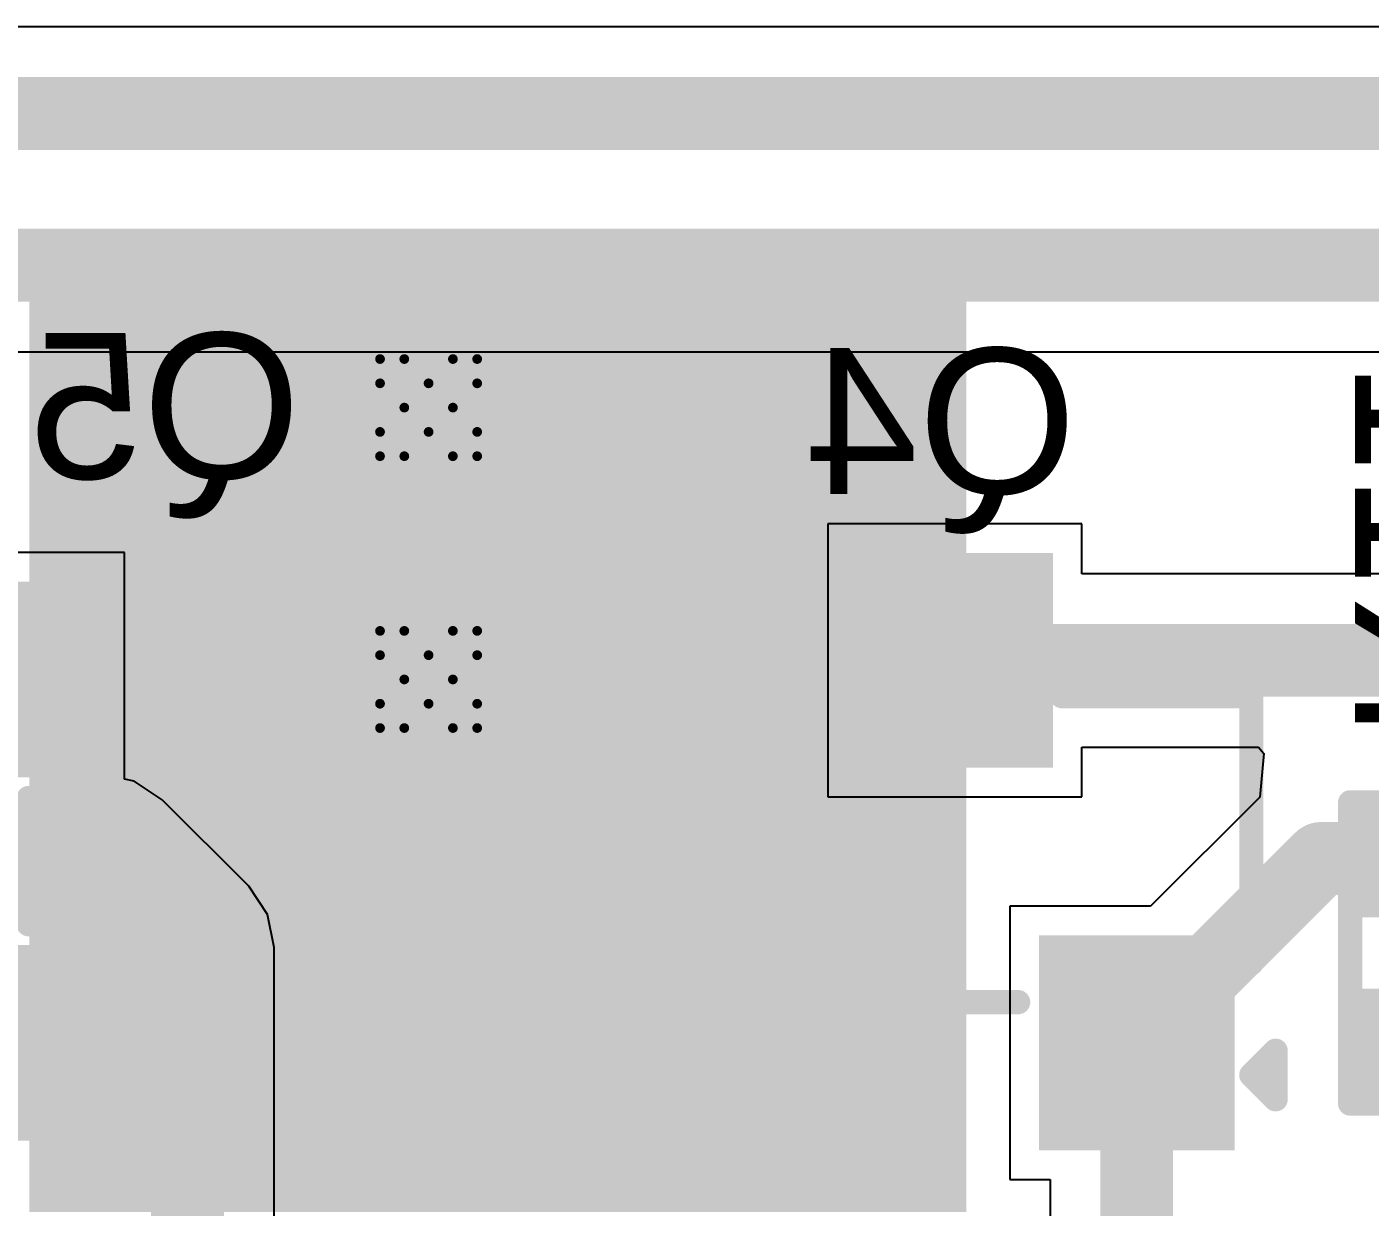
# Model space of a CAD drawing. Header units: inches. Extents: x -1 to 351, y 0 to 83.
# Drawn here: x 43.19 to 50.21, y 15.77 to 21.95 of the extents above; entities that cross this region are included whole.
import ezdxf

# ---------------------------------------------------------------- set-up
doc = ezdxf.new("R2010")
doc.units = ezdxf.units.IN
for name, color, linetype in [('Bottom Layer', 5, 'Continuous'), ('Bottom Overlay', 54, 'Continuous'), ('Bottom Paste', 16, 'Continuous'), ('Bottom Solder', 6, 'Continuous'), ('Drill Drawing', 1, 'Continuous'), ('Top Layer', 1, 'Continuous'), ('Top Paste', 8, 'Continuous'), ('Top Solder', 216, 'Continuous'), ('Via Holes', 16, 'Continuous')]:
    doc.layers.add(name, color=color, linetype=linetype)
doc.styles.add('Arial', font='', dxfattribs={"height": 0.2})
doc.styles.get('Arial').set_extended_font_data('Arial')

# ---------------------------------------------------------------- blocks, each defined once
blk = doc.blocks.new('BW16_7')
at = {"layer": 'Top Layer'}
blk.add_hatch(color=1, dxfattribs=at).paths.add_polyline_path([(1.049909, 3.6500054), (1.049909, -1.149985), (-3.7500814, -1.149985), (-3.7500814, 3.6500054)])
at = {"layer": 'Top Paste'}
blk.add_hatch(color=8, dxfattribs=at).paths.add_polyline_path([(1.049909, 3.6500054), (1.049909, -1.149985), (-3.7500814, -1.149985), (-3.7500814, 3.6500054)])
at = {"layer": 'Top Solder'}
blk.add_hatch(color=216, dxfattribs=at).paths.add_polyline_path([(1.0999216, 3.700017999999999), (1.099921599999999, -1.199997600000001), (-3.800094000000001, -1.199997599999999), (-3.800093999999999, 3.700018)])
blk = doc.blocks.new('R___0402_B_38')
at = {"layer": 'Bottom Layer'}
for points in [[(-0.2413, 0.3175), (-0.2412999999999999, -0.3175), (-0.6985, -0.3175), (-0.6985, 0.3175)], [(0.6985, 0.3175), (0.6985, -0.3175), (0.2413, -0.3175), (0.2412999999999999, 0.3175)]]:
    blk.add_hatch(color=5, dxfattribs=at).paths.add_polyline_path(points)
at = {"layer": 'Bottom Paste'}
for points in [[(-0.2413, 0.3175), (-0.2412999999999999, -0.3175), (-0.6985, -0.3175), (-0.6985, 0.3175)], [(0.6985, 0.3175), (0.6985, -0.3175), (0.2413, -0.3175), (0.2412999999999999, 0.3175)]]:
    blk.add_hatch(color=16, dxfattribs=at).paths.add_polyline_path(points)
at = {"layer": 'Bottom Solder'}
for points in [[(-0.18629884, 0.37250116), (-0.1862988399999999, -0.37250116), (-0.75350116, -0.37250116), (-0.75350116, 0.37250116)], [(0.75350116, 0.37250116), (0.75350116, -0.37250116), (0.18629884, -0.37250116), (0.1862988399999999, 0.37250116)]]:
    blk.add_hatch(color=6, dxfattribs=at).paths.add_polyline_path(points)
at = {"layer": 'Bottom Overlay'}
for points in [[(-0.7874, -0.4064, 0.127, 0.127, 0), (-0.7874, 0.4064, 0.127, 0.127, 0)], [(0.7874, 0.4064, 0.127, 0.127, 0), (-0.7874, 0.4064, 0.127, 0.127, 0)], [(0.8128, 0.4318, 0.0032258, 0.0032258, 0), (-0.8128, 0.4318, 0.0032258, 0.0032258, 0)], [(0.7874, -0.4064, 0.127, 0.127, 0), (0.7874, 0.4064, 0.127, 0.127, 0)], [(0.7874, -0.4064, 0.127, 0.127, 0), (-0.7874, -0.4064, 0.127, 0.127, 0)]]:
    blk.add_lwpolyline(points, format="xyseb", dxfattribs=at)
for points in [[(-0.8191499999999999, 0.4064, 0.0635, 0.0635, 1), (-0.7556499999999999, 0.4064, 0.0635, 0.0635, 1)], [(-0.8191499999999999, 0.4064, 0.0635, 0.0635, 1), (-0.7556499999999999, 0.4064, 0.0635, 0.0635, 1)], [(-0.81360518, 0.4318, 0.0016129, 0.0016129, 1), (-0.8119948199999999, 0.4318, 0.0016129, 0.0016129, 1)], [(0.7556499999999999, 0.4064, 0.0635, 0.0635, 1), (0.8191499999999999, 0.4064, 0.0635, 0.0635, 1)], [(0.7556499999999999, 0.4064, 0.0635, 0.0635, 1), (0.8191499999999999, 0.4064, 0.0635, 0.0635, 1)], [(0.8119948199999999, 0.4318, 0.0016129, 0.0016129, 1), (0.81360518, 0.4318, 0.0016129, 0.0016129, 1)], [(-0.8191499999999999, -0.4064, 0.0635, 0.0635, 1), (-0.7556499999999999, -0.4064, 0.0635, 0.0635, 1)], [(-0.8191499999999999, -0.4064, 0.0635, 0.0635, 1), (-0.7556499999999999, -0.4064, 0.0635, 0.0635, 1)], [(0.7556499999999999, -0.4064, 0.0635, 0.0635, 1), (0.8191499999999999, -0.4064, 0.0635, 0.0635, 1)], [(0.7556499999999999, -0.4064, 0.0635, 0.0635, 1), (0.8191499999999999, -0.4064, 0.0635, 0.0635, 1)]]:
    blk.add_lwpolyline(points, format="xyseb", close=True, dxfattribs=at)
blk = doc.blocks.new('SOT_23_B_53')
at = {"layer": 'Bottom Layer'}
for points in [[(-1.36000109, 1.46000089), (-0.54000019, 1.46000089), (-0.54000019, 0.54000019), (-1.36000109, 0.54000019)], [(0.54000019, 1.46000089), (1.36000109, 1.46000089), (1.36000109, 0.54000019), (0.54000019, 0.54000019)], [(-0.41000045, -0.54000019), (0.41000045, -0.54000019), (0.41000045, -1.46000089), (-0.41000045, -1.46000089)]]:
    blk.add_hatch(color=5, dxfattribs=at).paths.add_polyline_path(points)
at = {"layer": 'Bottom Paste'}
for points in [[(-1.36000109, 1.46000089), (-0.54000019, 1.46000089), (-0.54000019, 0.54000019), (-1.36000109, 0.54000019)], [(0.54000019, 1.46000089), (1.36000109, 1.46000089), (1.36000109, 0.54000019), (0.54000019, 0.54000019)], [(-0.41000045, -0.54000019), (0.41000045, -0.54000019), (0.41000045, -1.46000089), (-0.41000045, -1.46000089)]]:
    blk.add_hatch(color=16, dxfattribs=at).paths.add_polyline_path(points)
at = {"layer": 'Bottom Solder'}
for points in [[(-1.46160109, 1.56160089), (-0.43840019, 1.56160089), (-0.43840019, 0.43840019), (-1.46160109, 0.43840019)], [(0.43840019, 1.56160089), (1.46160109, 1.56160089), (1.46160109, 0.43840019), (0.43840019, 0.43840019)], [(-0.51160045, -0.43840019), (0.51160045, -0.43840019), (0.51160045, -1.56160089), (-0.51160045, -1.56160089)]]:
    blk.add_hatch(color=6, dxfattribs=at).paths.add_polyline_path(points)
at = {"layer": 'Bottom Overlay'}
for points in [[(-1.6764, 1.2954, 0.127, 0.127, 0), (-1.5494, 1.1684, 0.127, 0.127, 0)], [(-1.6764, 1.2954, 0.127, 0.127, 0), (-1.6764, 1.0414, 0.127, 0.127, 0)], [(-1.5494, 1.1684, 0.127, 0.127, 0), (-1.6764, 1.0414, 0.127, 0.127, 0)], [(-0.3302, 0.7874, 0.127, 0.127, 0), (0.3302, 0.7874, 0.127, 0.127, 0)], [(-1.5494, 0.5841999999999999, 0.127, 0.127, 0), (-1.5494, -0.8128, 0.127, 0.127, 0)], [(1.5494, 0.5841999999999999, 0.127, 0.127, 0), (1.5494, -0.8128, 0.127, 0.127, 0)], [(-1.5494, -0.8128, 0.127, 0.127, 0), (-0.5588, -0.8128, 0.127, 0.127, 0)], [(0.5588, -0.8128, 0.127, 0.127, 0), (1.5494, -0.8128, 0.127, 0.127, 0)]]:
    blk.add_lwpolyline(points, format="xyseb", dxfattribs=at)
for points in [[(-1.70815, 1.2954, 0.0635, 0.0635, 1), (-1.64465, 1.2954, 0.0635, 0.0635, 1)], [(-1.70815, 1.2954, 0.0635, 0.0635, 1), (-1.64465, 1.2954, 0.0635, 0.0635, 1)], [(-1.58115, 1.1684, 0.0635, 0.0635, 1), (-1.51765, 1.1684, 0.0635, 0.0635, 1)], [(-1.58115, 1.1684, 0.0635, 0.0635, 1), (-1.51765, 1.1684, 0.0635, 0.0635, 1)], [(-1.70815, 1.0414, 0.0635, 0.0635, 1), (-1.64465, 1.0414, 0.0635, 0.0635, 1)], [(-1.70815, 1.0414, 0.0635, 0.0635, 1), (-1.64465, 1.0414, 0.0635, 0.0635, 1)], [(-0.36195, 0.7874, 0.0635, 0.0635, 1), (-0.29845, 0.7874, 0.0635, 0.0635, 1)], [(0.29845, 0.7874, 0.0635, 0.0635, 1), (0.36195, 0.7874, 0.0635, 0.0635, 1)], [(-1.58115, 0.5841999999999999, 0.0635, 0.0635, 1), (-1.51765, 0.5841999999999999, 0.0635, 0.0635, 1)], [(1.51765, 0.5841999999999999, 0.0635, 0.0635, 1), (1.58115, 0.5841999999999999, 0.0635, 0.0635, 1)], [(-1.58115, -0.8128, 0.0635, 0.0635, 1), (-1.51765, -0.8128, 0.0635, 0.0635, 1)], [(-1.58115, -0.8128, 0.0635, 0.0635, 1), (-1.51765, -0.8128, 0.0635, 0.0635, 1)], [(-0.5905499999999999, -0.8128, 0.0635, 0.0635, 1), (-0.52705, -0.8128, 0.0635, 0.0635, 1)], [(0.52705, -0.8128, 0.0635, 0.0635, 1), (0.5905499999999999, -0.8128, 0.0635, 0.0635, 1)], [(1.51765, -0.8128, 0.0635, 0.0635, 1), (1.58115, -0.8128, 0.0635, 0.0635, 1)], [(1.51765, -0.8128, 0.0635, 0.0635, 1), (1.58115, -0.8128, 0.0635, 0.0635, 1)]]:
    blk.add_lwpolyline(points, format="xyseb", close=True, dxfattribs=at)
blk = doc.blocks.new('SOT_23_B_54')
at = {"layer": 'Bottom Layer'}
for points in [[(-1.36000109, 1.46000089), (-0.54000019, 1.46000089), (-0.54000019, 0.54000019), (-1.36000109, 0.54000019)], [(0.54000019, 1.46000089), (1.36000109, 1.46000089), (1.36000109, 0.54000019), (0.54000019, 0.54000019)], [(-0.41000045, -0.54000019), (0.41000045, -0.54000019), (0.41000045, -1.46000089), (-0.41000045, -1.46000089)]]:
    blk.add_hatch(color=5, dxfattribs=at).paths.add_polyline_path(points)
at = {"layer": 'Bottom Paste'}
for points in [[(-1.36000109, 1.46000089), (-0.54000019, 1.46000089), (-0.54000019, 0.54000019), (-1.36000109, 0.54000019)], [(0.54000019, 1.46000089), (1.36000109, 1.46000089), (1.36000109, 0.54000019), (0.54000019, 0.54000019)], [(-0.41000045, -0.54000019), (0.41000045, -0.54000019), (0.41000045, -1.46000089), (-0.41000045, -1.46000089)]]:
    blk.add_hatch(color=16, dxfattribs=at).paths.add_polyline_path(points)
at = {"layer": 'Bottom Solder'}
for points in [[(-1.46160109, 1.56160089), (-0.43840019, 1.56160089), (-0.43840019, 0.43840019), (-1.46160109, 0.43840019)], [(0.43840019, 1.56160089), (1.46160109, 1.56160089), (1.46160109, 0.43840019), (0.43840019, 0.43840019)], [(-0.51160045, -0.43840019), (0.51160045, -0.43840019), (0.51160045, -1.56160089), (-0.51160045, -1.56160089)]]:
    blk.add_hatch(color=6, dxfattribs=at).paths.add_polyline_path(points)
at = {"layer": 'Bottom Overlay'}
for points in [[(-1.5494, 1.1684, 0.127, 0.127, 0), (-1.6764, 1.2954, 0.127, 0.127, 0)], [(-1.6764, 1.2954, 0.127, 0.127, 0), (-1.6764, 1.0414, 0.127, 0.127, 0)], [(-1.5494, 1.1684, 0.127, 0.127, 0), (-1.6764, 1.0414, 0.127, 0.127, 0)], [(0.3302, 0.7874, 0.127, 0.127, 0), (-0.3302, 0.7874, 0.127, 0.127, 0)], [(-1.5494, 0.5841999999999999, 0.127, 0.127, 0), (-1.5494, -0.8128, 0.127, 0.127, 0)], [(1.5494, 0.5841999999999999, 0.127, 0.127, 0), (1.5494, -0.8128, 0.127, 0.127, 0)], [(-0.5588, -0.8128, 0.127, 0.127, 0), (-1.5494, -0.8128, 0.127, 0.127, 0)], [(1.5494, -0.8128, 0.127, 0.127, 0), (0.5588, -0.8128, 0.127, 0.127, 0)]]:
    blk.add_lwpolyline(points, format="xyseb", dxfattribs=at)
for points in [[(-1.70815, 1.2954, 0.0635, 0.0635, 1), (-1.64465, 1.2954, 0.0635, 0.0635, 1)], [(-1.70815, 1.2954, 0.0635, 0.0635, 1), (-1.64465, 1.2954, 0.0635, 0.0635, 1)], [(-1.58115, 1.1684, 0.0635, 0.0635, 1), (-1.51765, 1.1684, 0.0635, 0.0635, 1)], [(-1.58115, 1.1684, 0.0635, 0.0635, 1), (-1.51765, 1.1684, 0.0635, 0.0635, 1)], [(-1.70815, 1.0414, 0.0635, 0.0635, 1), (-1.64465, 1.0414, 0.0635, 0.0635, 1)], [(-1.70815, 1.0414, 0.0635, 0.0635, 1), (-1.64465, 1.0414, 0.0635, 0.0635, 1)], [(-0.36195, 0.7874, 0.0635, 0.0635, 1), (-0.29845, 0.7874, 0.0635, 0.0635, 1)], [(0.29845, 0.7874, 0.0635, 0.0635, 1), (0.36195, 0.7874, 0.0635, 0.0635, 1)], [(-1.58115, 0.5841999999999999, 0.0635, 0.0635, 1), (-1.51765, 0.5841999999999999, 0.0635, 0.0635, 1)], [(1.51765, 0.5841999999999999, 0.0635, 0.0635, 1), (1.58115, 0.5841999999999999, 0.0635, 0.0635, 1)], [(-1.58115, -0.8128, 0.0635, 0.0635, 1), (-1.51765, -0.8128, 0.0635, 0.0635, 1)], [(-1.58115, -0.8128, 0.0635, 0.0635, 1), (-1.51765, -0.8128, 0.0635, 0.0635, 1)], [(-0.5905499999999999, -0.8128, 0.0635, 0.0635, 1), (-0.52705, -0.8128, 0.0635, 0.0635, 1)], [(0.52705, -0.8128, 0.0635, 0.0635, 1), (0.5905499999999999, -0.8128, 0.0635, 0.0635, 1)], [(1.51765, -0.8128, 0.0635, 0.0635, 1), (1.58115, -0.8128, 0.0635, 0.0635, 1)], [(1.51765, -0.8128, 0.0635, 0.0635, 1), (1.58115, -0.8128, 0.0635, 0.0635, 1)]]:
    blk.add_lwpolyline(points, format="xyseb", close=True, dxfattribs=at)

msp = doc.modelspace()

# ---------------------------------------------------------------- hatches: boundary and pattern name
at = {"layer": 'Bottom Layer'}
h = msp.add_hatch(color=5, dxfattribs=at)
edge = h.paths.add_edge_path()
edge.add_arc((45.29049362, 19.95502994), 0.2999994, 0, 360)
h = msp.add_hatch(color=5, dxfattribs=at)
edge = h.paths.add_edge_path()
edge.add_arc((45.29049362, 18.53348846), 0.2999994, 0, 360)
at = {"layer": 'Bottom Solder'}
h = msp.add_hatch(color=6, dxfattribs=at)
edge = h.paths.add_edge_path()
edge.add_arc((45.29049362, 19.95502994), 0.4015993999999999, 0, 360)
h = msp.add_hatch(color=6, dxfattribs=at)
edge = h.paths.add_edge_path()
edge.add_arc((45.29049362, 18.53348846), 0.4015993999999999, 0, 360)
at = {"layer": 'Top Layer'}
h = msp.add_hatch(color=1, dxfattribs=at)
edge = h.paths.add_edge_path()
edge.add_arc((45.29049362, 19.95502994), 0.2999994, 0, 360)
h = msp.add_hatch(color=1, dxfattribs=at)
edge = h.paths.add_edge_path()
edge.add_arc((45.29049362, 18.53348846), 0.2999994, 0, 360)
at = {"layer": 'Top Solder'}
h = msp.add_hatch(color=216, dxfattribs=at)
edge = h.paths.add_edge_path()
edge.add_arc((45.29049362, 19.95502994), 0.4015993999999999, 0, 360)
h = msp.add_hatch(color=216, dxfattribs=at)
edge = h.paths.add_edge_path()
edge.add_arc((45.29049362, 18.53348846), 0.4015993999999999, 0, 360)
at = {"layer": 'Via Holes'}
h = msp.add_hatch(color=7, dxfattribs=at)
edge = h.paths.add_edge_path()
edge.add_arc((45.29049362, 19.95502994), 0.1499997, 0, 360)
h = msp.add_hatch(color=7, dxfattribs=at)
edge = h.paths.add_edge_path()
edge.add_arc((45.29049362, 18.53348846), 0.1499997, 0, 360)

# ---------------------------------------------------------------- linework, layer by layer
at = {"layer": 'Bottom Layer'}
for p, q in [((65.7840569, 21.94610038), (26.90310596, 21.94610038)), ((39.60301706, 20.24632222), (52.61856125999999, 20.24632222)), ((48.70665646, 19.34740606), (47.3786581, 19.34740606)), ((47.3786581, 19.34740606), (47.3786581, 17.9194079)), ((48.70665646, 19.0866141), (48.70665646, 19.34740606)), ((43.70077874, 19.19748764), (42.27278058, 19.19748764)), ((43.70077874, 18.0121179), (43.70077874, 19.19748764)), ((51.52277986, 19.0866141), (48.70665646, 19.0866141)), ((48.70665646, 17.9194079), (48.70665646, 18.18019986)), ((48.70665646, 18.18019986), (49.62960102, 18.18019986)), ((49.62960102, 18.18019986), (49.65732004, 18.14581334)), ((49.65732004, 18.14581334), (49.6361466, 17.91782802)), ((43.75107074, 18.00211538), (43.70077874, 18.0121179)), ((43.89810118, 17.90387326), (43.75107074, 18.00211538)), ((47.3786581, 17.9194079), (48.70665646, 17.9194079)), ((49.63614406, 17.91782294), (49.06572356, 17.34740498)), ((49.6361466, 17.91782802), (49.63614406, 17.91782294)), ((44.35011703999999, 17.4518574), (43.89810118, 17.90387326)), ((44.44835916, 17.30482696), (44.35011703999999, 17.4518574)), ((49.06572356, 17.34740498), (48.32865874, 17.34740498)), ((48.32865874, 17.34740498), (48.32865874, 15.91940682)), ((44.48285744, 17.13139068), (44.44835916, 17.30482696)), ((44.48285744, 14.81164424), (44.48285744, 17.13139068)), ((48.32865874, 15.91940682), (48.5394508, 15.91940682)), ((48.5394508, 15.91940682), (48.5394508, 15.69681646))]:
    msp.add_line(p, q, dxfattribs=at)
for points in [[(26.90309326, 21.49289326, 0.3809999999999999, 0.3809999999999999, 0), (65.7840569, 21.49289326, 0.3809999999999999, 0.3809999999999999, 0)], [(27.38320406, 20.69952934, 0.3809999999999999, 0.3809999999999999, 0), (52.80628758, 20.69952934, 0.3809999999999999, 0.3809999999999999, 0)], [(48.04265728, 18.63340698, 0.3809999999999999, 0.3809999999999999, 0), (51.52277986, 18.63340698, 0.3809999999999999, 0.3809999999999999, 0)], [(41.4842579, 17.58340654, 0.3809999999999999, 0.3809999999999999, 0), (43.57763446, 17.58340654, 0.3809999999999999, 0.3809999999999999, 0)], [(43.57763446, 17.58340654, 0.3809999999999999, 0.3809999999999999, 0), (44.02965031999999, 17.13139068, 0.3809999999999999, 0.3809999999999999, 0)], [(49.26215954, 16.90290752, 0.3809999999999999, 0.3809999999999999, 0), (49.95661585999999, 17.59736384, 0.3809999999999999, 0.3809999999999999, 0)], [(49.95661585999999, 17.59736384, 0.3809999999999999, 0.3809999999999999, 0), (50.54894132, 17.59736384, 0.3809999999999999, 0.3809999999999999, 0)], [(44.02965031999999, 14.81163154, 0.3809999999999999, 0.3809999999999999, 0), (44.02965031999999, 17.13139068, 0.3809999999999999, 0.3809999999999999, 0)], [(48.99265792, 16.6834058, 0.3809999999999999, 0.3809999999999999, 0), (49.21215964, 16.90290752, 0.3809999999999999, 0.3809999999999999, 0)], [(49.21215964, 16.90290752, 0.3809999999999999, 0.3809999999999999, 0), (49.26215954, 16.90290752, 0.3809999999999999, 0.3809999999999999, 0)], [(48.99265792, 14.78234534, 0.3809999999999999, 0.3809999999999999, 0), (48.99265792, 16.6834058, 0.3809999999999999, 0.3809999999999999, 0)], [(48.99265792, 16.6334059, 0.3809999999999999, 0.3809999999999999, 0), (48.99265792, 16.6834058, 0.3809999999999999, 0.3809999999999999, 0)], [(48.99265792, 16.6334059, 0.3809999999999999, 0.3809999999999999, 0), (48.99265792, 16.6834058, 0.3809999999999999, 0.3809999999999999, 0)]]:
    msp.add_lwpolyline(points, format="xyseb", dxfattribs=at)
for points in [[(47.94740727999999, 18.63340698, 0.1905, 0.1905, 1), (48.13790728, 18.63340698, 0.1905, 0.1905, 1)], [(43.48238446, 17.58340654, 0.1905, 0.1905, 1), (43.67288446, 17.58340654, 0.1905, 0.1905, 1)], [(43.48238446, 17.58340654, 0.1905, 0.1905, 1), (43.67288446, 17.58340654, 0.1905, 0.1905, 1)], [(49.86136586, 17.59736384, 0.1905, 0.1905, 1), (50.05186586, 17.59736384, 0.1905, 0.1905, 1)], [(49.86136586, 17.59736384, 0.1905, 0.1905, 1), (50.05186586, 17.59736384, 0.1905, 0.1905, 1)], [(43.93440032, 17.13139068, 0.1905, 0.1905, 1), (44.12490032, 17.13139068, 0.1905, 0.1905, 1)], [(43.93440032, 17.13139068, 0.1905, 0.1905, 1), (44.12490032, 17.13139068, 0.1905, 0.1905, 1)], [(49.11690964, 16.90290752, 0.1905, 0.1905, 1), (49.30740964, 16.90290752, 0.1905, 0.1905, 1)], [(49.11690964, 16.90290752, 0.1905, 0.1905, 1), (49.30740964, 16.90290752, 0.1905, 0.1905, 1)], [(49.16690954, 16.90290752, 0.1905, 0.1905, 1), (49.35740953999999, 16.90290752, 0.1905, 0.1905, 1)], [(49.16690954, 16.90290752, 0.1905, 0.1905, 1), (49.35740953999999, 16.90290752, 0.1905, 0.1905, 1)], [(48.89740792, 16.6834058, 0.1905, 0.1905, 1), (49.08790792, 16.6834058, 0.1905, 0.1905, 1)], [(48.89740792, 16.6834058, 0.1905, 0.1905, 1), (49.08790792, 16.6834058, 0.1905, 0.1905, 1)], [(48.89740792, 16.6834058, 0.1905, 0.1905, 1), (49.08790792, 16.6834058, 0.1905, 0.1905, 1)], [(48.89740792, 16.6834058, 0.1905, 0.1905, 1), (49.08790792, 16.6834058, 0.1905, 0.1905, 1)], [(48.89740792, 16.6334059, 0.1905, 0.1905, 1), (49.08790792, 16.6334059, 0.1905, 0.1905, 1)], [(48.89740792, 16.6334059, 0.1905, 0.1905, 1), (49.08790792, 16.6334059, 0.1905, 0.1905, 1)]]:
    msp.add_lwpolyline(points, format="xyseb", close=True, dxfattribs=at)
at = {"layer": 'Drill Drawing'}
for points in [[(45.03649361999999, 20.08202994, 0.0508, 0.0508, 0), (45.03649361999999, 20.20902994, 0.0508, 0.0508, 0)], [(45.03649361999999, 20.20902994, 0.0508, 0.0508, 0), (45.16349362, 20.20902994, 0.0508, 0.0508, 0)], [(45.16349362, 20.20902994, 0.0508, 0.0508, 0), (45.29049362, 20.08202994, 0.0508, 0.0508, 0)], [(45.29049362, 20.08202994, 0.0508, 0.0508, 0), (45.41749361999999, 20.20902994, 0.0508, 0.0508, 0)], [(45.41749361999999, 20.20902994, 0.0508, 0.0508, 0), (45.54449362, 20.20902994, 0.0508, 0.0508, 0)], [(45.54449362, 20.08202994, 0.0508, 0.0508, 0), (45.54449362, 20.20902994, 0.0508, 0.0508, 0)], [(45.03649361999999, 20.08202994, 0.0508, 0.0508, 0), (45.16349362, 19.95502994, 0.0508, 0.0508, 0)], [(45.41749361999999, 19.95502994, 0.0508, 0.0508, 0), (45.54449362, 20.08202994, 0.0508, 0.0508, 0)], [(45.03649361999999, 19.82802994, 0.0508, 0.0508, 0), (45.16349362, 19.95502994, 0.0508, 0.0508, 0)], [(45.41749361999999, 19.95502994, 0.0508, 0.0508, 0), (45.54449362, 19.82802994, 0.0508, 0.0508, 0)], [(45.03649361999999, 19.70102994, 0.0508, 0.0508, 0), (45.03649361999999, 19.82802994, 0.0508, 0.0508, 0)], [(45.16349362, 19.70102994, 0.0508, 0.0508, 0), (45.29049362, 19.82802994, 0.0508, 0.0508, 0)], [(45.29049362, 19.82802994, 0.0508, 0.0508, 0), (45.41749361999999, 19.70102994, 0.0508, 0.0508, 0)], [(45.54449362, 19.70102994, 0.0508, 0.0508, 0), (45.54449362, 19.82802994, 0.0508, 0.0508, 0)], [(45.03649361999999, 19.70102994, 0.0508, 0.0508, 0), (45.16349362, 19.70102994, 0.0508, 0.0508, 0)], [(45.41749361999999, 19.70102994, 0.0508, 0.0508, 0), (45.54449362, 19.70102994, 0.0508, 0.0508, 0)], [(45.03649361999999, 18.66048846, 0.0508, 0.0508, 0), (45.03649361999999, 18.78748846, 0.0508, 0.0508, 0)], [(45.03649361999999, 18.78748846, 0.0508, 0.0508, 0), (45.16349362, 18.78748846, 0.0508, 0.0508, 0)], [(45.16349362, 18.78748846, 0.0508, 0.0508, 0), (45.29049362, 18.66048846, 0.0508, 0.0508, 0)], [(45.29049362, 18.66048846, 0.0508, 0.0508, 0), (45.41749361999999, 18.78748846, 0.0508, 0.0508, 0)], [(45.41749361999999, 18.78748846, 0.0508, 0.0508, 0), (45.54449362, 18.78748846, 0.0508, 0.0508, 0)], [(45.54449362, 18.66048846, 0.0508, 0.0508, 0), (45.54449362, 18.78748846, 0.0508, 0.0508, 0)], [(45.03649361999999, 18.66048846, 0.0508, 0.0508, 0), (45.16349362, 18.53348846, 0.0508, 0.0508, 0)], [(45.41749361999999, 18.53348846, 0.0508, 0.0508, 0), (45.54449362, 18.66048846, 0.0508, 0.0508, 0)], [(45.03649361999999, 18.40648846, 0.0508, 0.0508, 0), (45.16349362, 18.53348846, 0.0508, 0.0508, 0)], [(45.41749361999999, 18.53348846, 0.0508, 0.0508, 0), (45.54449362, 18.40648846, 0.0508, 0.0508, 0)], [(45.03649361999999, 18.27948846, 0.0508, 0.0508, 0), (45.03649361999999, 18.40648846, 0.0508, 0.0508, 0)], [(45.16349362, 18.27948846, 0.0508, 0.0508, 0), (45.29049362, 18.40648846, 0.0508, 0.0508, 0)], [(45.29049362, 18.40648846, 0.0508, 0.0508, 0), (45.41749361999999, 18.27948846, 0.0508, 0.0508, 0)], [(45.54449362, 18.27948846, 0.0508, 0.0508, 0), (45.54449362, 18.40648846, 0.0508, 0.0508, 0)], [(45.03649361999999, 18.27948846, 0.0508, 0.0508, 0), (45.16349362, 18.27948846, 0.0508, 0.0508, 0)], [(45.41749361999999, 18.27948846, 0.0508, 0.0508, 0), (45.54449362, 18.27948846, 0.0508, 0.0508, 0)]]:
    msp.add_lwpolyline(points, format="xyseb", dxfattribs=at)
for points in [[(45.02379362, 20.20902994, 0.0254, 0.0254, 1), (45.04919362, 20.20902994, 0.0254, 0.0254, 1)], [(45.02379362, 20.20902994, 0.0254, 0.0254, 1), (45.04919362, 20.20902994, 0.0254, 0.0254, 1)], [(45.15079361999999, 20.20902994, 0.0254, 0.0254, 1), (45.17619362, 20.20902994, 0.0254, 0.0254, 1)], [(45.15079361999999, 20.20902994, 0.0254, 0.0254, 1), (45.17619362, 20.20902994, 0.0254, 0.0254, 1)], [(45.40479362, 20.20902994, 0.0254, 0.0254, 1), (45.43019362, 20.20902994, 0.0254, 0.0254, 1)], [(45.40479362, 20.20902994, 0.0254, 0.0254, 1), (45.43019362, 20.20902994, 0.0254, 0.0254, 1)], [(45.53179362, 20.20902994, 0.0254, 0.0254, 1), (45.55719362, 20.20902994, 0.0254, 0.0254, 1)], [(45.53179362, 20.20902994, 0.0254, 0.0254, 1), (45.55719362, 20.20902994, 0.0254, 0.0254, 1)], [(45.02379362, 20.08202994, 0.0254, 0.0254, 1), (45.04919362, 20.08202994, 0.0254, 0.0254, 1)], [(45.02379362, 20.08202994, 0.0254, 0.0254, 1), (45.04919362, 20.08202994, 0.0254, 0.0254, 1)], [(45.27779362, 20.08202994, 0.0254, 0.0254, 1), (45.30319361999999, 20.08202994, 0.0254, 0.0254, 1)], [(45.27779362, 20.08202994, 0.0254, 0.0254, 1), (45.30319361999999, 20.08202994, 0.0254, 0.0254, 1)], [(45.53179362, 20.08202994, 0.0254, 0.0254, 1), (45.55719362, 20.08202994, 0.0254, 0.0254, 1)], [(45.53179362, 20.08202994, 0.0254, 0.0254, 1), (45.55719362, 20.08202994, 0.0254, 0.0254, 1)], [(45.15079361999999, 19.95502994, 0.0254, 0.0254, 1), (45.17619362, 19.95502994, 0.0254, 0.0254, 1)], [(45.15079361999999, 19.95502994, 0.0254, 0.0254, 1), (45.17619362, 19.95502994, 0.0254, 0.0254, 1)], [(45.40479362, 19.95502994, 0.0254, 0.0254, 1), (45.43019362, 19.95502994, 0.0254, 0.0254, 1)], [(45.40479362, 19.95502994, 0.0254, 0.0254, 1), (45.43019362, 19.95502994, 0.0254, 0.0254, 1)], [(45.02379362, 19.82802994, 0.0254, 0.0254, 1), (45.04919362, 19.82802994, 0.0254, 0.0254, 1)], [(45.02379362, 19.82802994, 0.0254, 0.0254, 1), (45.04919362, 19.82802994, 0.0254, 0.0254, 1)], [(45.27779362, 19.82802994, 0.0254, 0.0254, 1), (45.30319361999999, 19.82802994, 0.0254, 0.0254, 1)], [(45.27779362, 19.82802994, 0.0254, 0.0254, 1), (45.30319361999999, 19.82802994, 0.0254, 0.0254, 1)], [(45.53179362, 19.82802994, 0.0254, 0.0254, 1), (45.55719362, 19.82802994, 0.0254, 0.0254, 1)], [(45.53179362, 19.82802994, 0.0254, 0.0254, 1), (45.55719362, 19.82802994, 0.0254, 0.0254, 1)], [(45.02379362, 19.70102994, 0.0254, 0.0254, 1), (45.04919362, 19.70102994, 0.0254, 0.0254, 1)], [(45.02379362, 19.70102994, 0.0254, 0.0254, 1), (45.04919362, 19.70102994, 0.0254, 0.0254, 1)], [(45.15079361999999, 19.70102994, 0.0254, 0.0254, 1), (45.17619362, 19.70102994, 0.0254, 0.0254, 1)], [(45.15079361999999, 19.70102994, 0.0254, 0.0254, 1), (45.17619362, 19.70102994, 0.0254, 0.0254, 1)], [(45.40479362, 19.70102994, 0.0254, 0.0254, 1), (45.43019362, 19.70102994, 0.0254, 0.0254, 1)], [(45.40479362, 19.70102994, 0.0254, 0.0254, 1), (45.43019362, 19.70102994, 0.0254, 0.0254, 1)], [(45.53179362, 19.70102994, 0.0254, 0.0254, 1), (45.55719362, 19.70102994, 0.0254, 0.0254, 1)], [(45.53179362, 19.70102994, 0.0254, 0.0254, 1), (45.55719362, 19.70102994, 0.0254, 0.0254, 1)], [(45.02379362, 18.78748846, 0.0254, 0.0254, 1), (45.04919362, 18.78748846, 0.0254, 0.0254, 1)], [(45.02379362, 18.78748846, 0.0254, 0.0254, 1), (45.04919362, 18.78748846, 0.0254, 0.0254, 1)], [(45.15079361999999, 18.78748846, 0.0254, 0.0254, 1), (45.17619362, 18.78748846, 0.0254, 0.0254, 1)], [(45.15079361999999, 18.78748846, 0.0254, 0.0254, 1), (45.17619362, 18.78748846, 0.0254, 0.0254, 1)], [(45.40479362, 18.78748846, 0.0254, 0.0254, 1), (45.43019362, 18.78748846, 0.0254, 0.0254, 1)], [(45.40479362, 18.78748846, 0.0254, 0.0254, 1), (45.43019362, 18.78748846, 0.0254, 0.0254, 1)], [(45.53179362, 18.78748846, 0.0254, 0.0254, 1), (45.55719362, 18.78748846, 0.0254, 0.0254, 1)], [(45.53179362, 18.78748846, 0.0254, 0.0254, 1), (45.55719362, 18.78748846, 0.0254, 0.0254, 1)], [(45.02379362, 18.66048846, 0.0254, 0.0254, 1), (45.04919362, 18.66048846, 0.0254, 0.0254, 1)], [(45.02379362, 18.66048846, 0.0254, 0.0254, 1), (45.04919362, 18.66048846, 0.0254, 0.0254, 1)], [(45.27779362, 18.66048846, 0.0254, 0.0254, 1), (45.30319361999999, 18.66048846, 0.0254, 0.0254, 1)], [(45.27779362, 18.66048846, 0.0254, 0.0254, 1), (45.30319361999999, 18.66048846, 0.0254, 0.0254, 1)], [(45.53179362, 18.66048846, 0.0254, 0.0254, 1), (45.55719362, 18.66048846, 0.0254, 0.0254, 1)], [(45.53179362, 18.66048846, 0.0254, 0.0254, 1), (45.55719362, 18.66048846, 0.0254, 0.0254, 1)], [(45.15079361999999, 18.53348846, 0.0254, 0.0254, 1), (45.17619362, 18.53348846, 0.0254, 0.0254, 1)], [(45.15079361999999, 18.53348846, 0.0254, 0.0254, 1), (45.17619362, 18.53348846, 0.0254, 0.0254, 1)], [(45.40479362, 18.53348846, 0.0254, 0.0254, 1), (45.43019362, 18.53348846, 0.0254, 0.0254, 1)], [(45.40479362, 18.53348846, 0.0254, 0.0254, 1), (45.43019362, 18.53348846, 0.0254, 0.0254, 1)], [(45.02379362, 18.40648846, 0.0254, 0.0254, 1), (45.04919362, 18.40648846, 0.0254, 0.0254, 1)], [(45.02379362, 18.40648846, 0.0254, 0.0254, 1), (45.04919362, 18.40648846, 0.0254, 0.0254, 1)], [(45.27779362, 18.40648846, 0.0254, 0.0254, 1), (45.30319361999999, 18.40648846, 0.0254, 0.0254, 1)], [(45.27779362, 18.40648846, 0.0254, 0.0254, 1), (45.30319361999999, 18.40648846, 0.0254, 0.0254, 1)], [(45.53179362, 18.40648846, 0.0254, 0.0254, 1), (45.55719362, 18.40648846, 0.0254, 0.0254, 1)], [(45.53179362, 18.40648846, 0.0254, 0.0254, 1), (45.55719362, 18.40648846, 0.0254, 0.0254, 1)], [(45.02379362, 18.27948846, 0.0254, 0.0254, 1), (45.04919362, 18.27948846, 0.0254, 0.0254, 1)], [(45.02379362, 18.27948846, 0.0254, 0.0254, 1), (45.04919362, 18.27948846, 0.0254, 0.0254, 1)], [(45.15079361999999, 18.27948846, 0.0254, 0.0254, 1), (45.17619362, 18.27948846, 0.0254, 0.0254, 1)], [(45.15079361999999, 18.27948846, 0.0254, 0.0254, 1), (45.17619362, 18.27948846, 0.0254, 0.0254, 1)], [(45.40479362, 18.27948846, 0.0254, 0.0254, 1), (45.43019362, 18.27948846, 0.0254, 0.0254, 1)], [(45.40479362, 18.27948846, 0.0254, 0.0254, 1), (45.43019362, 18.27948846, 0.0254, 0.0254, 1)], [(45.53179362, 18.27948846, 0.0254, 0.0254, 1), (45.55719362, 18.27948846, 0.0254, 0.0254, 1)], [(45.53179362, 18.27948846, 0.0254, 0.0254, 1), (45.55719362, 18.27948846, 0.0254, 0.0254, 1)]]:
    msp.add_lwpolyline(points, format="xyseb", close=True, dxfattribs=at)

# ---------------------------------------------------------------- block references
msp.add_blockref('BW16_7', (47.0028905, 16.9482135))
for name, p, rotation in [('SOT_23_B_53', (43.9867802, 17.58348782), 90), ('SOT_23_B_54', (48.04265728, 17.63340644), 180), ('R___0402_B_38', (50.51523297999999, 17.1033059), 270)]:
    msp.add_blockref(name, p, dxfattribs=dict(rotation=rotation))

# ---------------------------------------------------------------- texts
at = {"layer": 'Bottom Overlay', "style": 'Arial', "text_generation_flag": 2}
for s, p in [('Q5', (44.62157446, 19.58341524)), ('Q4', (48.67737026, 19.5039615))]:
    msp.add_text(s, height=0.7619999999999999, dxfattribs=at).set_placement(p)
msp.add_text('R11', height=0.7619999999999999, rotation=270, dxfattribs=at).set_placement((50.13435744, 18.22201588))

doc.saveas('drawing.dxf')
